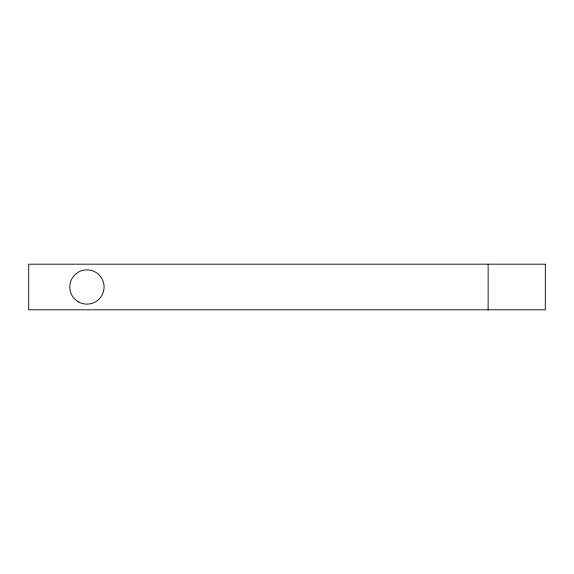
<?xml version="1.0" encoding="UTF-8"?>
<svg xmlns="http://www.w3.org/2000/svg" width="574" height="574" viewBox="0 0 574 574"><rect width="100%" height="100%" fill="white"/><g stroke="black" fill="none" stroke-linecap="round" stroke-linejoin="round"><path stroke-width="0.86" d="M488.137 264.183L488.137 309.817M545.3 264.183L28.7 264.183L28.7 309.817L545.3 309.817L545.3 264.183M78.358 301.852A17.148 17.148 0 0 0 104.081 287A17.148 17.148 0 0 0 78.358 272.148A17.148 17.148 0 0 0 78.358 301.852"/></g></svg>
